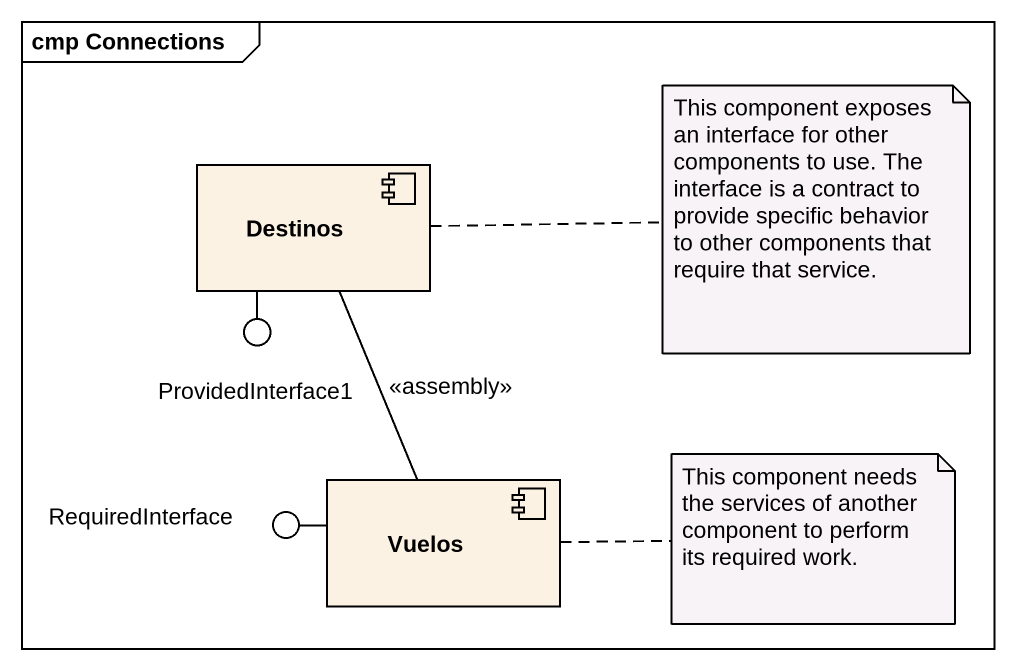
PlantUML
@startuml
mainframe cmp Connections
component Destinos
() ProvidedInterface1
component Vuelos
() RequiredInterface
Destinos -- ProvidedInterface1
Vuelos -left- RequiredInterface
Vuelos -up- Destinos : <<assembly>>
note right of Destinos : This component exposes an interface for other components to use. The interface is a contract to provide specific behavior to other components that require that service.
note right of Vuelos : This component needs the services of another component to perform its required work.
@enduml
